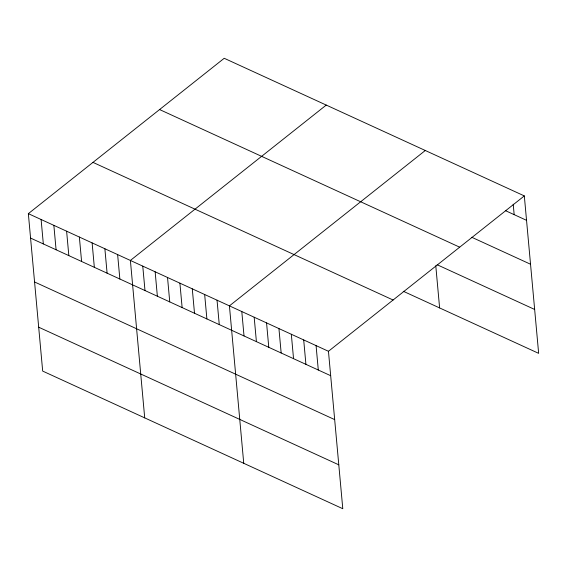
<?xml version="1.0" encoding="UTF-8"?>
<svg xmlns="http://www.w3.org/2000/svg" width="567" height="567" viewBox="0 0 567 567"><rect width="100%" height="100%" fill="white"/><g stroke="black" fill="none" stroke-linecap="round" stroke-linejoin="round"><path stroke-width="0.85" d="M524.319 195.913L328.456 351.285L342.787 508.719L42.681 371.087L28.35 213.653L224.213 58.281L524.319 195.913L538.65 353.347L403.25 291.254M326.252 105.072L130.389 260.444L144.713 417.886M425.285 150.496L229.422 305.868L243.746 463.303M505.658 210.747L526.545 220.329M471.737 237.261L530.542 264.229M159.582 109.551L459.688 247.184M437.171 264.746L534.653 309.454M92.988 162.382L393.094 300.007M28.35 213.653L328.456 351.285M30.575 238.076L330.681 375.701M34.566 281.969L334.672 419.601M38.684 327.194L338.79 464.827M513.213 204.191L514.163 214.652M435.775 265.725L439.616 307.931M316.074 345.608L318.3 370.024M303.699 339.931L305.918 364.347M291.318 334.254L293.543 358.67M278.936 328.577L281.161 352.993M266.561 322.899L268.779 347.316M254.179 317.222L256.404 341.639M241.797 311.545L244.023 335.962M217.041 300.191L219.266 324.608M204.666 294.514L206.884 318.93M192.284 288.83L194.502 313.253M179.902 283.153L182.127 307.576M167.527 277.476L169.746 301.899M155.145 271.799L157.364 296.222M142.764 266.121L144.989 290.545M117.631 254.597L119.857 279.021M104.874 248.75L107.099 273.166M92.123 242.903L94.342 267.319M79.366 237.049L81.591 261.472M66.615 231.201L68.834 255.618M53.858 225.354L56.083 249.771M41.108 219.5L43.326 243.923"/></g></svg>
